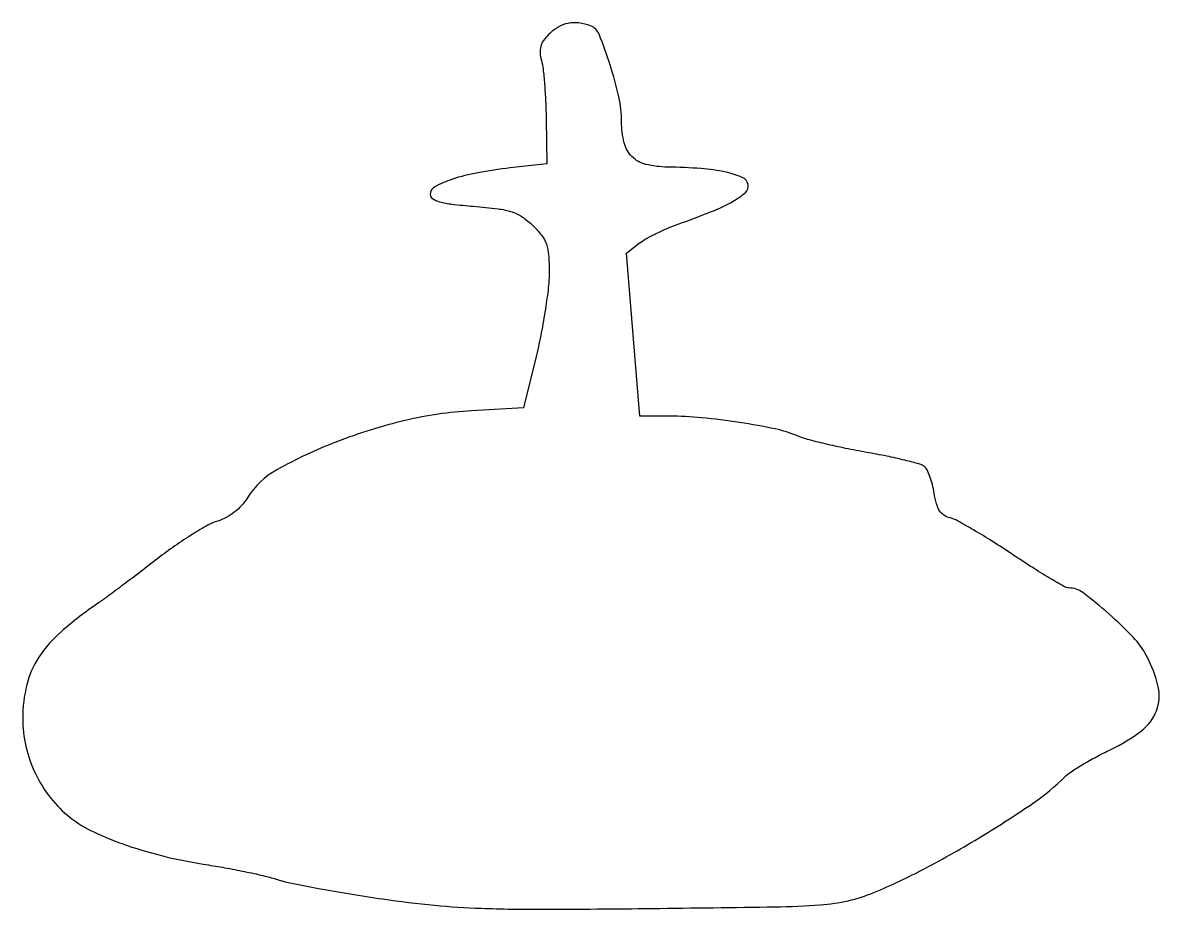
# Model space of a CAD drawing. Extents: x 0 to 205, y 0 to 160.
import ezdxf

# ---------------------------------------------------------------- set-up
doc = ezdxf.new("R2010")
doc.units = 0

msp = doc.modelspace()

# ---------------------------------------------------------------- linework, layer by layer
msp.add_lwpolyline([(94.902132, 157.902132, 0.041478), (93.924904, 156.747773, 0.085541), (93.413134, 155.685386, 0.089365), (93.298633, 154.544093, 0.048584), (93.545256, 153.152132, -0.040096), (93.839335, 151.641742, -0.00818), (94.099976, 148.929064, -0.008569), (94.297804, 145.757274, -0.007948), (94.393124, 142.5), (94.5, 134.5), (87.889236, 133.769803, 0.017962), (82.053126, 132.912048, 0.034641), (77.480499, 131.739089, 0.041946), (74.342519, 130.396801, 0.277499), (73.5, 128.995639, 0.255319), (73.913979, 128.237778, 0.07625), (75.159719, 127.683439, 0.037888), (77.409584, 127.24904, 0.008487), (81.300195, 126.866471, -0.01071), (85.718102, 126.412223, -0.047947), (88.254636, 125.845806, -0.071138), (90.125997, 124.924329, -0.04408), (92.022417, 123.366471, -0.035036), (93.587233, 121.600048, -0.079955), (94.431243, 120.037829, -0.065988), (94.830593, 118.107285, -0.018155), (94.942164, 115, -0.028025), (94.786254, 112.240983, -0.00997), (94.264635, 108.325, -0.009858), (93.520001, 104.04045, -0.011461), (92.638884, 100), (90.337884, 90.5), (80.918942, 89.963668, 0.044048), (68.997054, 88.223762, 0.034378), (56.494553, 84.33317, 0.0342), (45.849703, 79.337536, 0.126865), (40.517413, 74.274097, -0.045271), (39.460766, 72.882275, -0.041639), (38.142995, 71.660208, -0.042525), (36.673287, 70.698339, -0.053126), (35.1649, 70.081207, 0.056716), (33.411469, 69.349119, 0.012607), (30.60997, 67.692434, 0.01294), (27.453407, 65.601126, 0.012162), (24.342089, 63.30711, -0.002115), (21.242375, 60.924052, -0.002111), (18.120595, 58.565743, -0.002065), (15.376903, 56.528821, -0.008333), (13.67719, 55.32095, 0.027846), (6.972074, 50.150961, 0.069343), (2.89901, 45.505286, 0.085107), (0.73325, 40.543338, 0.06051), (0, 34.506594, 0.057065), (0.582483, 29.419572, 0.054493), (2.301521, 24.511483, 0.054997), (5.020667, 20.132215, 0.060471), (8.554167, 16.605311, 0.056703), (12.811722, 13.992731, 0.026501), (18.818848, 11.564735, 0.024267), (25.896599, 9.509592, 0.02091), (33.5, 8.0295, -0.007788), (36.888025, 7.461795, -0.006583), (40.452856, 6.758591, -0.006648), (43.68666, 6.031298, -0.018365), (45.935253, 5.405967, 0.026566), (48.510049, 4.735192, 0.00485), (53.346045, 3.794946, 0.005205), (59.033892, 2.807344, 0.004706), (64.935253, 1.902783, 0.011266), (74.270964, 0.77564, 0.015589), (82.686853, 0.215607, 0.00973), (93.644615, 0.042337, 0.001873), (113.5, 0.189142, 0.00108), (135.64901, 0.483721, 0.01409), (143.870347, 0.842717, 0.038034), (148.869474, 1.587264, 0.042713), (153.500264, 3.06682, 0.023004), (162.66675, 7.389238, 0.014542), (172.953352, 13.220469, 0.014076), (182.287625, 19.242217, 0.04611), (187.929521, 23.929521, -0.050675), (189.052506, 24.84534, -0.011463), (191.140332, 26.154142, -0.011762), (193.630669, 27.558592, -0.011172), (196.226905, 28.869664, 0.050844), (201.762143, 32.239695, 0.140046), (204.479359, 35.858694, 0.150896), (204.766269, 40.185585, 0.062335), (202.688584, 45.741973, 0.069837), (200.268426, 49.119208, 0.022778), (195.830541, 53.371233, 0.018524), (191.161746, 57.157689, 0.158701), (188.649589, 58.017042, -0.126704), (187.890469, 58.224594, -0.0043), (185.193942, 59.795686, -0.007858), (182.031887, 61.742503, -0.005373), (178.5, 64.048069, 0.006556), (174.888608, 66.393372, 0.008249), (171.481124, 68.465476, 0.006782), (168.581367, 70.111532, 0.062971), (167.244252, 70.640878, -0.08455), (166.140387, 71.133673, -0.102521), (165.346405, 71.939666, -0.075842), (164.78312, 73.193707, -0.02806), (164.369462, 75.090972, 0.022706), (164.048544, 76.642472, 0.025246), (163.596857, 78.10342, 0.025725), (163.089614, 79.29726, 0.106617), (162.608608, 79.909863, 0.106349), (161.758025, 80.353576, 0.007067), (159.07577, 81.052164, 0.00995), (155.823751, 81.78196, 0.007266), (152.185322, 82.467846, -0.007522), (148.39712, 83.183969, -0.007874), (144.689717, 84.003777, -0.007612), (141.51234, 84.810344, -0.034272), (139.701925, 85.435188, 0.048436), (135.722769, 86.683805, 0.013485), (129.287749, 87.856739, 0.014166), (122.413688, 88.72046, 0.02417), (116.634388, 89), (111.305894, 89), (110.085364, 103.69472), (108.864833, 118.38944), (111.182416, 120.177989, -0.035271), (112.382304, 120.975747, -0.013762), (114.141085, 121.91096, -0.013543), (116.107224, 122.822467, -0.016386), (118, 123.565885, 0.009566), (124.227895, 125.914483, 0.033191), (128.109559, 127.770946, 0.054281), (130.329299, 129.358733, 0.263706), (130.806225, 130.770691, 0.249109), (129.763769, 132.064537, 0.047546), (126.788543, 133.015246, 0.035154), (122.339308, 133.660337, 0.01486), (116.306704, 133.925877, -0.055951), (112.387635, 134.42254, -0.135968), (109.863086, 135.828455, -0.139218), (108.457561, 138.307713, -0.059841), (108, 142.117171, 0.055078), (107.506967, 146.579341, 0.023202), (105.915814, 152.408183, 0.016642), (103.940027, 157.886026, 0.20921), (102.410118, 159.396117, 0.059693), (100.309184, 159.926228, 0.081263), (98.359308, 159.859416, 0.082823), (96.559984, 159.178674, 0.0647)], format="xyb", close=True)

doc.saveas('drawing.dxf')
